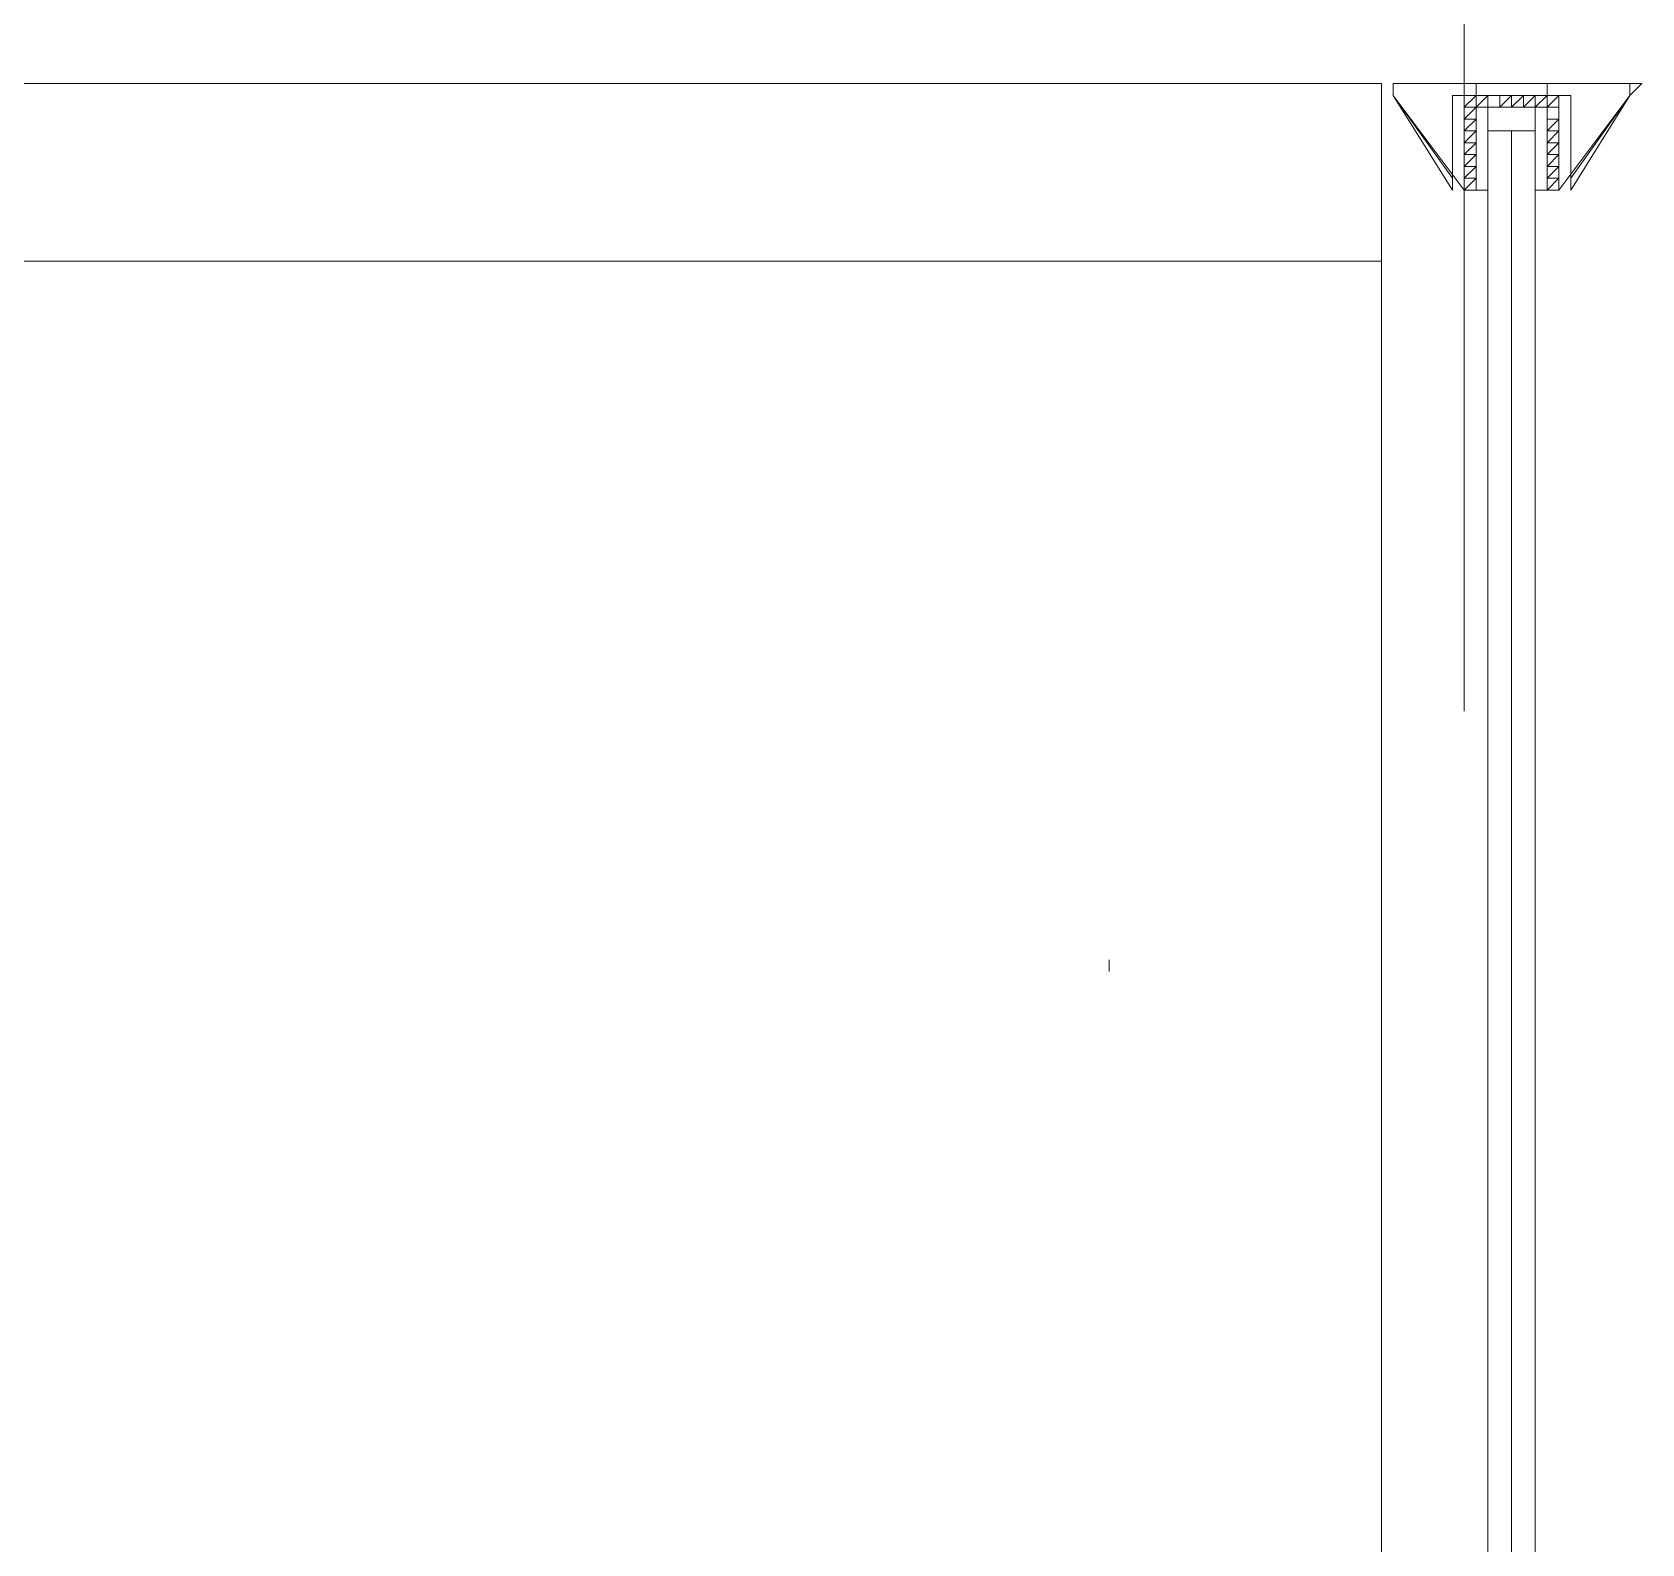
# Model space of a CAD drawing. Header units: millimetres. Extents: x 182 to 575, y -105 to 95.
# Drawn here: x 279.757 to 280.404, y 77.609 to 78.217 of the extents above; entities that cross this region are included whole.
import ezdxf

# ---------------------------------------------------------------- set-up
doc = ezdxf.new("R2010")
doc.units = ezdxf.units.MM
doc.header["$MEASUREMENT"] = 0
doc.layers.add('PDF_Geometry', color=7, linetype='Continuous')

msp = doc.modelspace()

# ---------------------------------------------------------------- linework, layer by layer
at = {"layer": 'PDF_Geometry', "lineweight": 13}
for points in [[(280.33258, 77.94434), (280.33258, 78.94434)], [(280.35163, 78.19196), (280.35163, 78.1872), (280.34687, 78.1872), (280.34211, 78.1872), (280.34211, 78.19196), (280.33735, 78.1872), (280.33258, 78.1872), (280.33258, 78.18243), (280.33735, 78.18243), (280.33258, 78.18243), (280.33735, 78.1872), (280.33735, 78.19196), (280.33258, 78.1872), (280.33258, 78.19196), (280.33258, 78.15386), (280.30401, 78.19196), (280.30401, 78.19672), (280.30877, 78.19672), (280.35163, 78.19672), (280.39925, 78.19672), (280.39925, 78.19196), (280.37544, 78.15386), (280.37544, 78.19196), (280.37544, 78.15386), (280.39925, 78.19196), (280.40401, 78.19672), (280.39925, 78.19672), (280.35163, 78.19672), (280.39925, 78.19672), (280.39925, 78.19196), (280.37544, 78.15386), (280.37544, 78.19196)], [(280.32782, 78.19196), (280.32782, 78.15386), (280.30401, 78.19196), (280.30401, 78.19672), (280.30877, 78.19672), (280.35163, 78.19672), (280.39925, 78.19672), (280.39925, 78.19196), (280.37544, 78.15386), (280.37544, 78.19196), (280.37544, 78.15386), (280.39925, 78.19196), (280.39925, 78.19672), (280.35163, 78.19672), (280.39925, 78.19672), (280.39925, 78.19196), (280.37068, 78.15386), (280.37068, 78.19196), (280.36592, 78.1872), (280.36592, 78.19196), (280.36115, 78.19196), (280.35639, 78.1872), (280.36115, 78.1872), (280.36115, 78.19196)], [(280.33258, 78.19196), (280.33258, 78.19196)], [(280.33258, 78.1872), (280.33735, 78.19196), (280.33735, 78.1872), (280.33258, 78.1872), (280.33258, 78.18243), (280.33735, 78.1872), (280.33735, 78.19196)], [(280.34687, 78.19196), (280.34211, 78.19196), (280.34211, 78.1872), (280.33735, 78.1872), (280.34211, 78.19196), (280.34687, 78.19196), (280.34687, 78.1872), (280.34687, 78.19196), (280.35163, 78.19196), (280.34687, 78.1872), (280.35163, 78.1872), (280.35163, 78.19196), (280.35639, 78.19196), (280.35163, 78.1872), (280.35639, 78.19196), (280.35163, 78.19196), (280.34687, 78.1872), (280.34211, 78.1872)], [(280.34211, 78.19196), (280.34211, 78.19196)], [(280.34211, 78.19196), (280.34211, 78.19196)], [(280.34687, 78.19196), (280.34687, 78.19196)], [(280.34687, 78.19196), (280.34687, 78.19196)], [(280.34687, 78.19196), (280.34687, 78.19196)], [(280.35163, 78.19196), (280.35163, 78.19196)], [(280.35639, 78.19196), (280.35639, 78.1872), (280.36115, 78.1872), (280.36115, 78.19196), (280.36592, 78.19196), (280.36115, 78.1872), (280.36592, 78.19196), (280.36592, 78.1872), (280.37068, 78.19196)], [(280.37068, 78.19196), (280.37068, 78.19196)], [(280.37068, 78.19196), (280.37068, 78.19196)], [(280.37068, 78.19196), (280.37068, 78.19196)], [(280.37068, 78.19196), (280.37068, 78.19196)], [(280.33258, 78.18243), (280.33258, 78.17767), (280.33735, 78.17767), (280.33258, 78.17291), (280.33735, 78.17291), (280.33735, 78.17767), (280.33735, 78.17291), (280.33258, 78.17291), (280.33258, 78.17767)], [(280.33735, 78.17767), (280.33258, 78.17767), (280.33735, 78.18243)], [(280.33735, 78.18243), (280.33735, 78.18243)], [(280.33735, 78.18243), (280.33735, 78.18243)], [(280.33735, 78.18243), (280.33735, 78.18243)], [(280.34211, 78.1872), (280.34211, 78.1872)], [(280.34211, 78.1872), (280.34211, 78.1872)], [(280.35163, 78.1872), (280.35163, 78.1872)], [(280.35163, 78.1872), (280.35163, 78.1872)], [(280.35163, 78.1872), (280.35163, 78.1872)], [(280.35163, 78.1872), (280.35163, 78.1872)], [(280.35163, 78.1872), (280.35163, 78.1872)], [(280.36115, 78.1872), (280.36115, 78.1872)], [(280.36115, 78.1872), (280.36115, 78.1872)], [(280.36115, 78.1872), (280.36115, 78.1872)], [(280.36115, 78.1872), (280.36115, 78.1872)], [(280.36592, 78.1872), (280.36592, 78.1872)], [(280.37068, 78.18243), (280.37068, 78.1872), (280.37068, 78.18243), (280.36592, 78.18243), (280.37068, 78.18243), (280.36592, 78.18243)], [(280.36592, 78.1872), (280.36592, 78.1872)], [(280.36592, 78.18243), (280.36592, 78.18243)], [(280.37068, 78.17767), (280.37068, 78.17291), (280.36592, 78.17291), (280.37068, 78.17767), (280.37068, 78.18243), (280.37068, 78.17767), (280.36592, 78.17767)], [(280.36592, 78.18243), (280.36592, 78.18243)], [(280.36592, 78.18243), (280.36592, 78.18243)], [(280.36592, 78.18243), (280.36592, 78.18243)], [(280.37068, 78.1872), (280.37068, 78.1872)], [(280.37068, 78.1872), (280.37068, 78.1872)], [(280.37068, 78.18243), (280.37068, 78.18243)], [(280.33258, 78.17767), (280.33258, 78.17767)], [(280.33258, 78.17767), (280.33258, 78.17767)], [(280.33735, 78.17767), (280.33735, 78.17767)], [(280.36592, 78.17767), (280.36592, 78.17767)], [(280.36592, 78.17767), (280.36592, 78.17767)], [(280.36592, 78.17767), (280.36592, 78.17767)], [(280.33258, 78.17291), (280.33258, 78.17291)], [(280.33258, 78.17291), (280.33258, 78.17291)], [(280.33258, 78.16815), (280.33258, 78.16339), (280.33735, 78.16815), (280.33258, 78.16815), (280.33735, 78.17291), (280.33258, 78.16815), (280.33735, 78.16815), (280.33258, 78.16339)], [(280.33258, 78.17291), (280.33258, 78.17291)], [(280.33258, 78.17291), (280.33258, 78.17291)], [(280.33258, 78.16815), (280.33258, 78.16815)], [(280.33735, 78.16339), (280.33735, 78.15863), (280.33258, 78.15863), (280.33735, 78.16339), (280.33258, 78.16339), (280.33258, 78.15863), (280.33258, 78.15386), (280.33258, 78.15863), (280.33735, 78.15863), (280.33735, 78.16339), (280.33258, 78.15863), (280.33258, 78.16339), (280.33735, 78.16339), (280.33735, 78.16815)], [(280.33258, 78.16815), (280.33258, 78.16815)], [(280.33258, 78.16339), (280.33258, 78.16339)], [(280.33258, 78.16339), (280.33258, 78.16339)], [(280.33258, 78.16339), (280.33258, 78.16339)], [(280.33735, 78.16815), (280.33735, 78.16815)], [(280.36592, 78.16339), (280.36592, 78.16339)], [(280.37068, 78.16339), (280.37068, 78.16339)], [(280.33735, 78.15863), (280.33735, 78.15863)], [(280.33735, 78.15863), (280.33735, 78.15863)], [(280.36592, 78.15863), (280.36592, 78.15386), (280.37068, 78.15863), (280.37068, 78.15386), (280.36592, 78.15386), (280.37068, 78.15386), (280.37068, 78.15863)], [(280.37068, 78.15863), (280.37068, 78.15863)], [(280.37068, 78.15863), (280.37068, 78.15863)], [(280.33258, 78.15386), (280.33258, 78.15386)], [(280.33735, 78.15386), (280.33735, 78.15386)], [(280.33735, 78.15386), (280.33735, 78.15386)], [(280.33735, 78.15386), (280.33735, 78.15386)], [(280.36592, 78.15386), (280.36592, 78.15386)], [(280.37068, 78.15386), (280.37068, 78.15386)], [(280.18973, 77.84434), (280.18973, 77.83958)]]:
    msp.add_lwpolyline(points, dxfattribs=at)
at = {"layer": 'PDF_Geometry', "lineweight": 20}
for points in [[(279.06115, 78.19672), (279.06115, 78.12529), (280.29925, 78.12529), (280.29925, 78.19672)], [(280.30877, 78.19672), (280.35163, 78.19672)], [(280.30877, 78.19672), (280.35163, 78.19672)], [(280.39925, 78.19672), (280.35163, 78.19672)], [(280.39925, 78.19672), (280.35163, 78.19672)], [(280.32782, 78.19196), (280.33258, 78.19196), (280.33258, 78.15386), (280.30401, 78.19196), (280.32782, 78.15863)], [(280.32782, 78.19196), (280.33258, 78.19196), (280.33258, 78.15386), (280.30401, 78.19196), (280.32782, 78.15863)], [(280.36592, 78.15386), (280.36592, 78.1872), (280.33735, 78.1872), (280.33735, 78.15386), (280.33258, 78.15386), (280.33258, 78.19196), (280.37068, 78.19196), (280.37068, 78.15386)], [(280.36592, 78.15386), (280.36592, 78.1872), (280.33735, 78.1872), (280.33735, 78.15386), (280.33258, 78.15386), (280.33258, 78.19196), (280.37068, 78.19196), (280.37068, 78.15386)], [(280.39925, 78.19196), (280.37544, 78.15386), (280.39925, 78.19196), (280.37544, 78.15863), (280.37544, 78.19196), (280.37068, 78.19196), (280.37068, 78.15386), (280.37068, 78.19196), (280.37544, 78.19196), (280.37544, 78.15863)], [(280.33735, 78.1872), (280.34211, 78.1872), (280.34211, 78.15386), (280.33735, 78.15386)], [(280.33735, 78.1872), (280.34211, 78.1872), (280.34211, 78.15386), (280.33735, 78.15386)], [(280.36592, 78.1872), (280.36115, 78.1872), (280.36115, 78.15386), (280.36592, 78.15386)], [(280.36592, 78.1872), (280.36115, 78.1872), (280.36115, 78.15386), (280.36592, 78.15386)]]:
    msp.add_lwpolyline(points, close=True, dxfattribs=at)
msp.add_lwpolyline([(280.29925, 78.19672), (280.29925, 78.12529)], dxfattribs=at)
at = {"layer": 'PDF_Geometry', "lineweight": 13}
for points in [[(280.35163, 78.19672), (280.30877, 78.19672), (280.30401, 78.19672), (280.30401, 78.19196), (280.33258, 78.15386), (280.33258, 78.19196), (280.33258, 78.15386), (280.30401, 78.19196), (280.30401, 78.19672), (280.30877, 78.19672)], [(280.35163, 78.19672), (280.30877, 78.19672), (280.30401, 78.19672), (280.30401, 78.19196), (280.33258, 78.15386), (280.33258, 78.19196), (280.33258, 78.15386), (280.30401, 78.19196), (280.30401, 78.19672), (280.30877, 78.19672)], [(280.33735, 78.19672), (280.36592, 78.19672), (280.36592, 78.19196), (280.33735, 78.19196)], [(280.33735, 78.19672), (280.36592, 78.19672), (280.36592, 78.19196), (280.33735, 78.19196)], [(280.36115, 78.19196), (280.35639, 78.1872), (280.35639, 78.19196)], [(280.33735, 78.18243), (280.33258, 78.17767), (280.33258, 78.18243)], [(280.37068, 78.1872), (280.36592, 78.1872)], [(280.37068, 78.1872), (280.36592, 78.1872)], [(280.37068, 78.18243), (280.36592, 78.17767), (280.37068, 78.17767)], [(280.34211, 77.07767), (280.35163, 77.07767), (280.35163, 78.17767), (280.34211, 78.17767)], [(280.34211, 77.07767), (280.35163, 77.07767), (280.35163, 78.17767), (280.34211, 78.17767)], [(280.34211, 77.07767), (280.35163, 77.07767), (280.35163, 78.17767), (280.34211, 78.17767)], [(280.34211, 77.07767), (280.35163, 77.07767), (280.35163, 78.17767), (280.34211, 78.17767)], [(280.36115, 77.07767), (280.35163, 77.07767), (280.35163, 78.17767), (280.36115, 78.17767)], [(280.36115, 77.07767), (280.35163, 77.07767), (280.35163, 78.17767), (280.36115, 78.17767)], [(280.36115, 77.07767), (280.35163, 77.07767), (280.35163, 78.17767), (280.36115, 78.17767)], [(280.36115, 77.07767), (280.35163, 77.07767), (280.35163, 78.17767), (280.36115, 78.17767)], [(280.36592, 78.16815), (280.36592, 78.17291), (280.37068, 78.17767), (280.37068, 78.17291), (280.36592, 78.17291), (280.36592, 78.16815), (280.37068, 78.17291), (280.37068, 78.16815)], [(280.37068, 78.17291), (280.36592, 78.16815), (280.37068, 78.16815)], [(280.37068, 78.16815), (280.37068, 78.16339), (280.36592, 78.16339)], [(280.37068, 78.16339), (280.37068, 78.15863), (280.36592, 78.15863), (280.37068, 78.16339), (280.37068, 78.16815), (280.37068, 78.16339), (280.36592, 78.16339), (280.37068, 78.16815), (280.37068, 78.16339), (280.36592, 78.15863), (280.37068, 78.15863)], [(280.33735, 78.15863), (280.33258, 78.15386), (280.33735, 78.15386)], [(280.33735, 78.15386), (280.33258, 78.15386)], [(279.06115, 78.12529), (280.29925, 78.12529), (280.29925, 77.13958), (279.06115, 77.13958)]]:
    msp.add_lwpolyline(points, close=True, dxfattribs=at)
at = {"layer": 'PDF_Geometry', "lineweight": 0}
for points in [[(280.33735, 78.19672), (280.35163, 78.19672), (280.36592, 78.19672), (280.35163, 78.19672)], [(280.33735, 78.19672), (280.35163, 78.19672), (280.36592, 78.19672), (280.35163, 78.19672)], [(280.33735, 78.19196), (280.35163, 78.19196), (280.36592, 78.19196), (280.35163, 78.19196)], [(280.33735, 78.19196), (280.35163, 78.19196), (280.36592, 78.19196), (280.35163, 78.19196)], [(280.36592, 78.15386), (280.36592, 78.1872), (280.36592, 78.15386), (280.36592, 78.1872)]]:
    msp.add_lwpolyline(points, close=True, dxfattribs=at)
for points in [[(280.33735, 78.15386), (280.33735, 78.1872)], [(280.33735, 78.15386), (280.33735, 78.1872), (280.33735, 78.15386)], [(280.34211, 78.15386), (280.34211, 78.1872), (280.34211, 78.15386), (280.34211, 78.1872)], [(280.34211, 78.15386), (280.34211, 78.1872), (280.34211, 78.15386)], [(280.36115, 78.15386), (280.36115, 78.1872)], [(280.36592, 78.15386), (280.36592, 78.1872), (280.36592, 78.15386), (280.36592, 78.1872)]]:
    msp.add_lwpolyline(points, dxfattribs=at)

doc.saveas('drawing.dxf')
